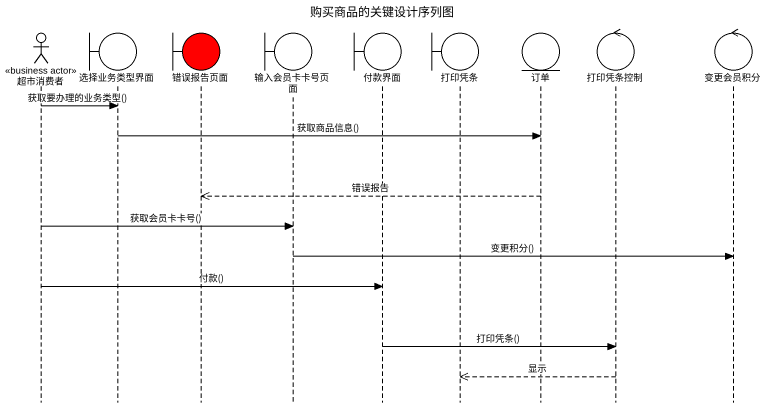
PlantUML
@startuml
title 购买商品的关键设计序列图
hide footbox
actor 超市消费者 <<business actor>>
boundary 选择业务类型界面
boundary 错误报告页面 #FF0000
boundary 输入会员卡卡号页面
boundary 付款界面
boundary 打印凭条
entity 订单
control 打印凭条控制
control 变更会员积分

超市消费者 -> 选择业务类型界面 : 获取要办理的业务类型()
选择业务类型界面 -> 订单 : 获取商品信息()
订单 -->> 错误报告页面 : 错误报告
超市消费者 -> 输入会员卡卡号页面 : 获取会员卡卡号()
输入会员卡卡号页面 -> 变更会员积分 : 变更积分()
超市消费者 -> 付款界面 : 付款()
付款界面 -> 打印凭条控制 : 打印凭条()
打印凭条控制 -->> 打印凭条 : 显示
@enduml
